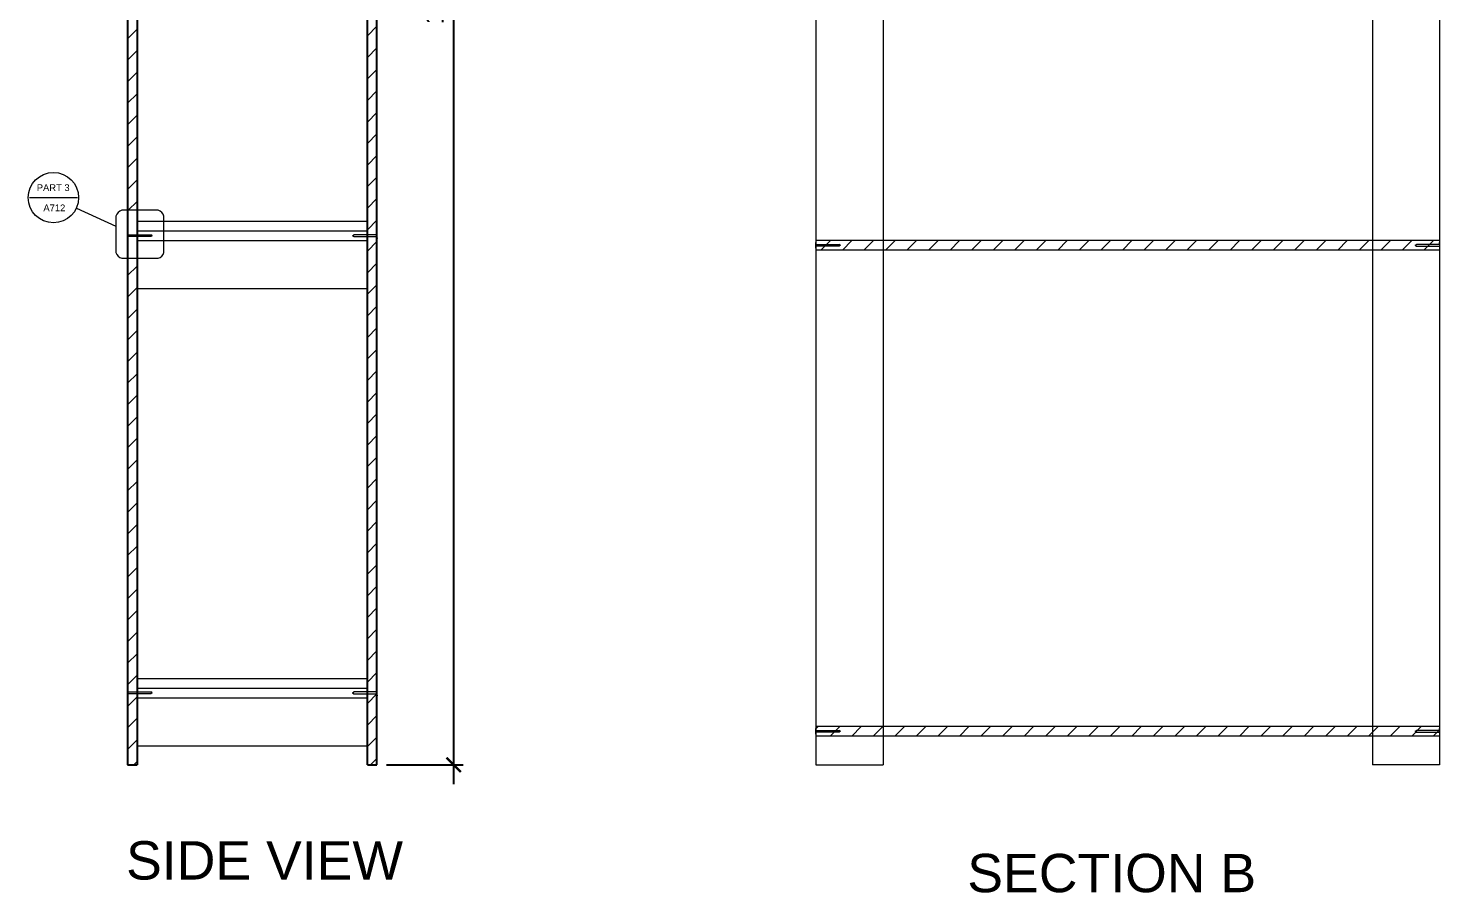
# Model space of a CAD drawing. Header units: centimetres. Extents: x 917 to 2835, y -35184 to -3253.
# Drawn here: x 1141.7 to 1288.9, y -3620.1 to -3530 of the extents above; entities that cross this region are included whole.
import ezdxf

# ---------------------------------------------------------------- set-up
doc = ezdxf.new("R2010")
doc.units = ezdxf.units.CM
for name, color, linetype, lineweight in [('A-ANNO-DIMS', 8, 'Continuous', 9), ('A-ANNO-SYMB', 3, 'Continuous', 18), ('A-FURN', 3, 'Continuous', 20), ('A-WALL-STUD', 9, 'Continuous', 5), ('sezione', 2, 'Continuous', 25)]:
    doc.layers.add(name, color=color, linetype=linetype, lineweight=lineweight)
doc.layers.add('G-ANNO-TEXT', color=3, linetype='Continuous')
doc.styles.get("Standard").update_dxf_attribs({"font": 'arial.ttf'})
doc.styles.add('stile2', font='calibril.ttf', dxfattribs={"height": 0.5})
doc.dimstyles.new('giulia', dxfattribs={"dimtxt": 2, "dimasz": 1.5, "dimexe": 1, "dimexo": 1, "dimgap": 1, "dimtad": 1, "dimtxsty": 'Standard', "dimblk": 'ARCHTICK', "dimcen": 2.5, "dimdle": 2, "dimadec": 0, "dimazin": 0, "dimtfac": 1, "dimtmove": 0, "dimatfit": 3, "dimldrblk": 'ARCHTICK', "dimfxl": 1, "dimarcsym": 0})

# ---------------------------------------------------------------- blocks, each defined once
blk = doc.blocks.new('_ArchTick')
at = {"color": 0, "linetype": 'ByBlock', "const_width": 0.15}
blk.add_lwpolyline([(-0.5, -0.5), (0.5, 0.5)], dxfattribs=at)
blk = doc.blocks.new('*D44')
at = {"layer": 'A-ANNO-DIMS', "color": 0, "lineweight": -2, "transparency": 16777216}
for p, q in [((1186.09, -3445.79), (1186.09, -3608.79)), ((1179.1, -3447.79), (1187.09, -3447.79)), ((1179.1, -3606.79), (1187.09, -3606.79))]:
    blk.add_line(p, q, dxfattribs=at)
at = {"layer": 'Defpoints', "color": 0, "transparency": 16777216}
for p in [(1178.1, -3447.79), (1178.1, -3606.79), (1186.09, -3606.79)]:
    blk.add_point(p, dxfattribs=at)
at = {"layer": 'A-ANNO-DIMS', "color": 0, "lineweight": -2, "transparency": 16777216, "xscale": 1.5, "yscale": 1.5, "zscale": 1.5}
for p, rotation in [((1186.09, -3447.79), 90), ((1186.09, -3606.79), 270)]:
    blk.add_blockref('_ArchTick', p, dxfattribs=dict(at, rotation=rotation))
at = {"layer": 'A-ANNO-DIMS', "color": 0, "transparency": 16777216, "insert": (1184.07, -3527.29), "char_height": 2, "attachment_point": 5, "rotation": 90}
blk.add_mtext('159', dxfattribs=at)

msp = doc.modelspace()

# ---------------------------------------------------------------- hatches: boundary and pattern name
at = {"layer": 'A-WALL-STUD'}
h = msp.add_hatch(dxfattribs=at)
h.set_pattern_fill('ANSI31', color=256, scale=0.5)
h.paths.add_polyline_path([(1178.095, -3451.391), (1177.095, -3451.391), (1177.095, -3500.856), (1178.095, -3500.856)])
h.paths.add_polyline_path([(1178.095, -3447.794), (1177.095, -3447.794), (1177.095, -3451.195), (1178.095, -3451.195)])
h.paths.add_polyline_path([(1153.105, -3447.794), (1152.105, -3447.794), (1152.105, -3451.195), (1153.105, -3451.195)])
h.paths.add_polyline_path([(1153.105, -3451.391), (1152.105, -3451.391), (1152.105, -3500.856), (1153.105, -3500.856)])
h.paths.add_polyline_path([(1153.105, -3501.051), (1152.105, -3501.051), (1152.105, -3548.986), (1153.105, -3548.986)])
h.paths.add_polyline_path([(1178.095, -3501.051), (1177.095, -3501.051), (1177.095, -3551.536), (1178.095, -3551.536)])
h.paths.add_polyline_path([(1153.105, -3553.986), (1152.105, -3553.986), (1152.105, -3599.196), (1153.105, -3599.196)])
h.paths.add_polyline_path([(1178.095, -3551.731), (1177.095, -3551.731), (1177.095, -3599.196), (1178.095, -3599.196)])
h.paths.add_polyline_path([(1153.105, -3599.391), (1152.105, -3599.391), (1152.105, -3606.794), (1153.105, -3606.794)])
h.paths.add_polyline_path([(1178.095, -3599.391), (1177.095, -3599.391), (1177.095, -3606.794), (1178.095, -3606.794)])
h = msp.add_hatch(dxfattribs=at)
h.set_pattern_fill('ANSI31', color=256, scale=0.5)
h.paths.add_polyline_path([(1230.854, -3552.134), (1223.854, -3552.134), (1223.854, -3552.536), (1223.92, -3552.536), (1223.92, -3552.535), (1223.922, -3552.53), (1223.925, -3552.525), (1223.93, -3552.522), (1223.935, -3552.521), (1223.944, -3552.529), (1223.949, -3552.536), (1224.013, -3552.536), (1224.013, -3552.535), (1224.015, -3552.53), (1224.018, -3552.525), (1224.022, -3552.522), (1224.028, -3552.521), (1224.037, -3552.529), (1224.042, -3552.536), (1224.114, -3552.536), (1224.115, -3552.535), (1224.117, -3552.53), (1224.12, -3552.525), (1224.124, -3552.522), (1224.13, -3552.521), (1224.139, -3552.529), (1224.143, -3552.536), (1224.208, -3552.536), (1224.208, -3552.535), (1224.21, -3552.53), (1224.213, -3552.525), (1224.218, -3552.522), (1224.223, -3552.521), (1224.232, -3552.529), (1224.237, -3552.536), (1224.306, -3552.536), (1224.307, -3552.535), (1224.309, -3552.53), (1224.312, -3552.525), (1224.316, -3552.522), (1224.322, -3552.521), (1224.331, -3552.529), (1224.335, -3552.536), (1224.4, -3552.536), (1224.4, -3552.535), (1224.402, -3552.53), (1224.406, -3552.525), (1224.41, -3552.522), (1224.415, -3552.521), (1224.425, -3552.529), (1224.429, -3552.536), (1224.496, -3552.536), (1224.497, -3552.535), (1224.499, -3552.53), (1224.502, -3552.525), (1224.506, -3552.522), (1224.512, -3552.521), (1224.521, -3552.529), (1224.525, -3552.536), (1224.594, -3552.536), (1224.595, -3552.535), (1224.597, -3552.53), (1224.6, -3552.525), (1224.604, -3552.522), (1224.61, -3552.521), (1224.619, -3552.529), (1224.623, -3552.536), (1224.686, -3552.536), (1224.687, -3552.535), (1224.689, -3552.53), (1224.692, -3552.525), (1224.696, -3552.522), (1224.702, -3552.521), (1224.711, -3552.529), (1224.715, -3552.536), (1224.782, -3552.536), (1224.782, -3552.535), (1224.784, -3552.53), (1224.787, -3552.525), (1224.791, -3552.522), (1224.797, -3552.521), (1224.806, -3552.529), (1224.811, -3552.536), (1224.88, -3552.536), (1224.88, -3552.535), (1224.882, -3552.53), (1224.885, -3552.525), (1224.889, -3552.522), (1224.895, -3552.521), (1224.904, -3552.529), (1224.908, -3552.536), (1224.973, -3552.536), (1224.973, -3552.535), (1224.975, -3552.53), (1224.978, -3552.525), (1224.982, -3552.522), (1224.988, -3552.521), (1224.997, -3552.529), (1225.002, -3552.536), (1225.063, -3552.536), (1225.064, -3552.535), (1225.066, -3552.53), (1225.069, -3552.525), (1225.073, -3552.522), (1225.078, -3552.521), (1225.088, -3552.529), (1225.092, -3552.536), (1225.166, -3552.536), (1225.166, -3552.535), (1225.168, -3552.53), (1225.171, -3552.525), (1225.176, -3552.522), (1225.181, -3552.521), (1225.19, -3552.529), (1225.195, -3552.536), (1225.256, -3552.536), (1225.256, -3552.535), (1225.258, -3552.53), (1225.262, -3552.525), (1225.266, -3552.522), (1225.271, -3552.521), (1225.281, -3552.529), (1225.285, -3552.536), (1225.352, -3552.536), (1225.352, -3552.535), (1225.354, -3552.53), (1225.357, -3552.525), (1225.361, -3552.522), (1225.367, -3552.521), (1225.376, -3552.529), (1225.38, -3552.536), (1225.446, -3552.536), (1225.446, -3552.535), (1225.448, -3552.53), (1225.451, -3552.525), (1225.455, -3552.522), (1225.461, -3552.521), (1225.47, -3552.529), (1225.474, -3552.536), (1225.542, -3552.536), (1225.542, -3552.535), (1225.544, -3552.53), (1225.547, -3552.525), (1225.552, -3552.522), (1225.557, -3552.521), (1225.566, -3552.529), (1225.571, -3552.536), (1225.641, -3552.536), (1225.641, -3552.535), (1225.643, -3552.53), (1225.646, -3552.525), (1225.65, -3552.522), (1225.656, -3552.521), (1225.665, -3552.529), (1225.67, -3552.536), (1225.739, -3552.536), (1225.74, -3552.535), (1225.741, -3552.53), (1225.745, -3552.525), (1225.749, -3552.522), (1225.754, -3552.521), (1225.764, -3552.529), (1225.768, -3552.536), (1225.835, -3552.536), (1225.836, -3552.535), (1225.838, -3552.53), (1225.841, -3552.525), (1225.845, -3552.522), (1225.851, -3552.521), (1225.86, -3552.529), (1225.864, -3552.536), (1225.926, -3552.536), (1225.927, -3552.535), (1225.929, -3552.53), (1225.932, -3552.525), (1225.936, -3552.522), (1225.942, -3552.521), (1225.951, -3552.529), (1225.955, -3552.536), (1226.026, -3552.536), (1226.026, -3552.535), (1226.028, -3552.53), (1226.032, -3552.525), (1226.036, -3552.522), (1226.041, -3552.521), (1226.051, -3552.529), (1226.055, -3552.536), (1226.122, -3552.536), (1226.123, -3552.535), (1226.125, -3552.53), (1226.128, -3552.525), (1226.132, -3552.522), (1226.138, -3552.521), (1226.147, -3552.529), (1226.151, -3552.536), (1226.219, -3552.536), (1226.219, -3552.535), (1226.221, -3552.53), (1226.225, -3552.525), (1226.229, -3552.522), (1226.234, -3552.521), (1226.244, -3552.529), (1226.248, -3552.536), (1226.265, -3552.536), (1226.401, -3552.635), (1226.265, -3552.731), (1226.209, -3552.731), (1226.204, -3552.736), (1226.197, -3552.743), (1226.189, -3552.75), (1226.181, -3552.754), (1226.174, -3552.755), (1226.168, -3552.754), (1226.162, -3552.749), (1226.157, -3552.745), (1226.155, -3552.74), (1226.153, -3552.731), (1226.112, -3552.731), (1226.108, -3552.736), (1226.101, -3552.743), (1226.093, -3552.75), (1226.084, -3552.754), (1226.077, -3552.755), (1226.072, -3552.754), (1226.065, -3552.749), (1226.061, -3552.745), (1226.058, -3552.74), (1226.056, -3552.731), (1226.016, -3552.731), (1226.011, -3552.736), (1226.004, -3552.743), (1225.996, -3552.75), (1225.988, -3552.754), (1225.981, -3552.755), (1225.976, -3552.754), (1225.969, -3552.749), (1225.964, -3552.745), (1225.962, -3552.74), (1225.96, -3552.731), (1225.916, -3552.731), (1225.912, -3552.736), (1225.905, -3552.743), (1225.897, -3552.75), (1225.888, -3552.754), (1225.881, -3552.755), (1225.876, -3552.754), (1225.869, -3552.749), (1225.865, -3552.745), (1225.862, -3552.74), (1225.86, -3552.731), (1225.825, -3552.731), (1225.821, -3552.736), (1225.814, -3552.743), (1225.806, -3552.75), (1225.797, -3552.754), (1225.79, -3552.755), (1225.785, -3552.754), (1225.778, -3552.749), (1225.774, -3552.745), (1225.771, -3552.74), (1225.769, -3552.731), (1225.729, -3552.731), (1225.724, -3552.736), (1225.717, -3552.743), (1225.709, -3552.75), (1225.701, -3552.754), (1225.694, -3552.755), (1225.689, -3552.754), (1225.682, -3552.749), (1225.677, -3552.745), (1225.675, -3552.74), (1225.673, -3552.731), (1225.63, -3552.731), (1225.626, -3552.736), (1225.619, -3552.743), (1225.611, -3552.75), (1225.603, -3552.754), (1225.595, -3552.755), (1225.59, -3552.754), (1225.583, -3552.749), (1225.579, -3552.745), (1225.577, -3552.74), (1225.575, -3552.731), (1225.531, -3552.731), (1225.527, -3552.736), (1225.52, -3552.743), (1225.512, -3552.75), (1225.504, -3552.754), (1225.496, -3552.755), (1225.491, -3552.754), (1225.485, -3552.749), (1225.48, -3552.745), (1225.478, -3552.74), (1225.476, -3552.731), (1225.435, -3552.731), (1225.431, -3552.736), (1225.424, -3552.743), (1225.416, -3552.75), (1225.408, -3552.754), (1225.4, -3552.755), (1225.395, -3552.754), (1225.388, -3552.749), (1225.384, -3552.745), (1225.382, -3552.74), (1225.38, -3552.731), (1225.341, -3552.731), (1225.337, -3552.736), (1225.33, -3552.743), (1225.322, -3552.75), (1225.314, -3552.754), (1225.306, -3552.755), (1225.301, -3552.754), (1225.294, -3552.749), (1225.29, -3552.745), (1225.288, -3552.74), (1225.286, -3552.731), (1225.246, -3552.731), (1225.241, -3552.736), (1225.234, -3552.743), (1225.226, -3552.75), (1225.218, -3552.754), (1225.211, -3552.755), (1225.206, -3552.754), (1225.199, -3552.749), (1225.194, -3552.745), (1225.192, -3552.74), (1225.19, -3552.731), (1225.155, -3552.731), (1225.151, -3552.736), (1225.144, -3552.743), (1225.136, -3552.75), (1225.128, -3552.754), (1225.12, -3552.755), (1225.115, -3552.754), (1225.108, -3552.749), (1225.104, -3552.745), (1225.102, -3552.74), (1225.1, -3552.731), (1225.053, -3552.731), (1225.048, -3552.736), (1225.042, -3552.743), (1225.034, -3552.75), (1225.025, -3552.754), (1225.018, -3552.755), (1225.013, -3552.754), (1225.006, -3552.749), (1225.002, -3552.745), (1224.999, -3552.74), (1224.997, -3552.731), (1224.962, -3552.731), (1224.958, -3552.736), (1224.951, -3552.743), (1224.943, -3552.75), (1224.935, -3552.754), (1224.927, -3552.755), (1224.922, -3552.754), (1224.915, -3552.749), (1224.911, -3552.745), (1224.909, -3552.74), (1224.907, -3552.731), (1224.869, -3552.731), (1224.865, -3552.736), (1224.858, -3552.743), (1224.85, -3552.75), (1224.842, -3552.754), (1224.834, -3552.755), (1224.829, -3552.754), (1224.822, -3552.749), (1224.818, -3552.745), (1224.816, -3552.74), (1224.813, -3552.731), (1224.771, -3552.731), (1224.767, -3552.736), (1224.76, -3552.743), (1224.752, -3552.75), (1224.744, -3552.754), (1224.736, -3552.755), (1224.731, -3552.754), (1224.724, -3552.749), (1224.72, -3552.745), (1224.718, -3552.74), (1224.716, -3552.731), (1224.676, -3552.731), (1224.672, -3552.736), (1224.665, -3552.743), (1224.657, -3552.75), (1224.649, -3552.754), (1224.641, -3552.755), (1224.636, -3552.754), (1224.629, -3552.749), (1224.625, -3552.745), (1224.623, -3552.74), (1224.62, -3552.731), (1224.584, -3552.731), (1224.58, -3552.736), (1224.573, -3552.743), (1224.565, -3552.75), (1224.557, -3552.754), (1224.549, -3552.755), (1224.544, -3552.754), (1224.537, -3552.749), (1224.533, -3552.745), (1224.531, -3552.74), (1224.528, -3552.731), (1224.486, -3552.731), (1224.482, -3552.736), (1224.475, -3552.743), (1224.467, -3552.75), (1224.458, -3552.754), (1224.451, -3552.755), (1224.446, -3552.754), (1224.439, -3552.749), (1224.435, -3552.745), (1224.432, -3552.74), (1224.43, -3552.731), (1224.39, -3552.731), (1224.385, -3552.736), (1224.378, -3552.743), (1224.37, -3552.75), (1224.362, -3552.754), (1224.355, -3552.755), (1224.349, -3552.754), (1224.343, -3552.749), (1224.338, -3552.745), (1224.336, -3552.74), (1224.334, -3552.731), (1224.296, -3552.731), (1224.292, -3552.736), (1224.285, -3552.743), (1224.277, -3552.75), (1224.268, -3552.754), (1224.261, -3552.755), (1224.256, -3552.754), (1224.249, -3552.749), (1224.245, -3552.745), (1224.242, -3552.74), (1224.24, -3552.731), (1224.197, -3552.731), (1224.193, -3552.736), (1224.186, -3552.743), (1224.178, -3552.75), (1224.17, -3552.754), (1224.162, -3552.755), (1224.157, -3552.754), (1224.15, -3552.749), (1224.146, -3552.745), (1224.144, -3552.74), (1224.142, -3552.731), (1224.104, -3552.731), (1224.1, -3552.736), (1224.093, -3552.743), (1224.085, -3552.75), (1224.077, -3552.754), (1224.069, -3552.755), (1224.064, -3552.754), (1224.057, -3552.749), (1224.053, -3552.745), (1224.051, -3552.74), (1224.048, -3552.731), (1224.002, -3552.731), (1223.998, -3552.736), (1223.991, -3552.743), (1223.983, -3552.75), (1223.975, -3552.754), (1223.967, -3552.755), (1223.962, -3552.754), (1223.955, -3552.749), (1223.951, -3552.745), (1223.949, -3552.74), (1223.947, -3552.731), (1223.91, -3552.731), (1223.905, -3552.736), (1223.898, -3552.743), (1223.89, -3552.75), (1223.882, -3552.754), (1223.875, -3552.755), (1223.869, -3552.754), (1223.863, -3552.749), (1223.858, -3552.745), (1223.856, -3552.74), (1223.854, -3552.731), (1223.854, -3553.134), (1230.854, -3553.134)])
h = msp.add_hatch(dxfattribs=at)
h.set_pattern_fill('ANSI31', color=256, scale=0.5)
h.paths.add_polyline_path([(1281.854, -3552.134), (1230.854, -3552.134), (1230.854, -3553.134), (1281.854, -3553.134)])
h.paths.add_polyline_path([(1288.763, -3552.528), (1288.789, -3552.505), (1288.784, -3552.526), (1288.79, -3552.535), (1288.854, -3552.535), (1288.854, -3552.134), (1281.854, -3552.134), (1281.854, -3553.134), (1288.854, -3553.134), (1288.854, -3552.731), (1288.845, -3552.764), (1288.837, -3552.753), (1288.82, -3552.758), (1288.753, -3552.678), (1288.748, -3552.611), (1288.743, -3552.535), (1288.759, -3552.535)])
h.paths.add_polyline_path([(1286.454, -3552.527), (1286.449, -3552.571), (1286.455, -3552.526)], flags=16)
h.paths.add_polyline_path([(1286.617, -3552.73), (1286.618, -3552.732), (1286.621, -3552.735), (1286.625, -3552.736), (1286.602, -3552.708)], flags=16)
h.paths.add_polyline_path([(1286.56, -3552.68), (1286.561, -3552.683), (1286.552, -3552.653)], flags=16)
h.paths.add_polyline_path([(1286.52, -3552.73), (1286.521, -3552.732), (1286.525, -3552.735), (1286.528, -3552.736), (1286.505, -3552.708)], flags=16)
h.paths.add_polyline_path([(1286.713, -3552.73), (1286.714, -3552.732), (1286.718, -3552.735), (1286.721, -3552.736), (1286.698, -3552.708)], flags=16)
h.paths.add_polyline_path([(1286.656, -3552.68), (1286.657, -3552.683), (1286.649, -3552.653)], flags=16)
h.paths.add_polyline_path([(1286.813, -3552.73), (1286.814, -3552.732), (1286.817, -3552.735), (1286.821, -3552.736), (1286.798, -3552.708)], flags=16)
h.paths.add_polyline_path([(1286.756, -3552.68), (1286.757, -3552.683), (1286.748, -3552.653)], flags=16)
h.paths.add_polyline_path([(1286.904, -3552.73), (1286.905, -3552.732), (1286.908, -3552.735), (1286.912, -3552.736), (1286.889, -3552.708)], flags=16)
h.paths.add_polyline_path([(1286.847, -3552.68), (1286.848, -3552.683), (1286.839, -3552.653)], flags=16)
h.paths.add_polyline_path([(1287, -3552.73), (1287.001, -3552.732), (1287.005, -3552.735), (1287.008, -3552.736), (1286.985, -3552.708)], flags=16)
h.paths.add_polyline_path([(1286.943, -3552.68), (1286.944, -3552.683), (1286.936, -3552.653)], flags=16)
h.paths.add_polyline_path([(1287.098, -3552.73), (1287.1, -3552.732), (1287.103, -3552.735), (1287.107, -3552.736), (1287.084, -3552.708)], flags=16)
h.paths.add_polyline_path([(1287.041, -3552.68), (1287.043, -3552.683), (1287.034, -3552.653)], flags=16)
h.paths.add_polyline_path([(1287.197, -3552.73), (1287.199, -3552.732), (1287.202, -3552.735), (1287.206, -3552.736), (1287.182, -3552.708)], flags=16)
h.paths.add_polyline_path([(1287.14, -3552.68), (1287.141, -3552.683), (1287.133, -3552.653)], flags=16)
h.paths.add_polyline_path([(1287.293, -3552.73), (1287.295, -3552.732), (1287.298, -3552.735), (1287.302, -3552.736), (1287.279, -3552.708)], flags=16)
h.paths.add_polyline_path([(1287.237, -3552.68), (1287.238, -3552.683), (1287.229, -3552.653)], flags=16)
h.paths.add_polyline_path([(1287.387, -3552.73), (1287.389, -3552.732), (1287.392, -3552.735), (1287.396, -3552.736), (1287.373, -3552.708)], flags=16)
h.paths.add_polyline_path([(1287.331, -3552.68), (1287.332, -3552.683), (1287.323, -3552.653)], flags=16)
h.paths.add_polyline_path([(1287.483, -3552.73), (1287.484, -3552.732), (1287.488, -3552.735), (1287.491, -3552.736), (1287.468, -3552.708)], flags=16)
h.paths.add_polyline_path([(1287.426, -3552.68), (1287.427, -3552.683), (1287.419, -3552.653)], flags=16)
h.paths.add_polyline_path([(1287.573, -3552.73), (1287.575, -3552.732), (1287.578, -3552.735), (1287.582, -3552.736), (1287.559, -3552.708)], flags=16)
h.paths.add_polyline_path([(1287.516, -3552.68), (1287.518, -3552.683), (1287.509, -3552.653)], flags=16)
h.paths.add_polyline_path([(1287.676, -3552.73), (1287.677, -3552.732), (1287.681, -3552.735), (1287.684, -3552.736), (1287.661, -3552.708)], flags=16)
h.paths.add_polyline_path([(1287.619, -3552.68), (1287.62, -3552.683), (1287.612, -3552.653)], flags=16)
h.paths.add_polyline_path([(1287.766, -3552.73), (1287.768, -3552.732), (1287.771, -3552.735), (1287.775, -3552.736), (1287.752, -3552.708)], flags=16)
h.paths.add_polyline_path([(1287.71, -3552.68), (1287.711, -3552.683), (1287.702, -3552.653)], flags=16)
h.paths.add_polyline_path([(1287.859, -3552.73), (1287.861, -3552.732), (1287.864, -3552.735), (1287.868, -3552.736), (1287.845, -3552.708)], flags=16)
h.paths.add_polyline_path([(1287.803, -3552.68), (1287.804, -3552.683), (1287.795, -3552.653)], flags=16)
h.paths.add_polyline_path([(1287.957, -3552.73), (1287.959, -3552.732), (1287.962, -3552.735), (1287.966, -3552.736), (1287.943, -3552.708)], flags=16)
h.paths.add_polyline_path([(1287.9, -3552.68), (1287.902, -3552.683), (1287.893, -3552.653)], flags=16)
h.paths.add_polyline_path([(1288.053, -3552.73), (1288.054, -3552.732), (1288.057, -3552.735), (1288.061, -3552.736), (1288.038, -3552.708)], flags=16)
h.paths.add_polyline_path([(1287.996, -3552.68), (1287.997, -3552.683), (1287.988, -3552.653)], flags=16)
h.paths.add_polyline_path([(1288.145, -3552.73), (1288.146, -3552.732), (1288.149, -3552.735), (1288.153, -3552.736), (1288.13, -3552.708)], flags=16)
h.paths.add_polyline_path([(1288.088, -3552.68), (1288.089, -3552.683), (1288.08, -3552.653)], flags=16)
h.paths.add_polyline_path([(1288.243, -3552.73), (1288.244, -3552.732), (1288.247, -3552.735), (1288.251, -3552.736), (1288.228, -3552.708)], flags=16)
h.paths.add_polyline_path([(1288.186, -3552.68), (1288.187, -3552.683), (1288.178, -3552.653)], flags=16)
h.paths.add_polyline_path([(1288.339, -3552.73), (1288.34, -3552.732), (1288.344, -3552.735), (1288.347, -3552.736), (1288.324, -3552.708)], flags=16)
h.paths.add_polyline_path([(1288.282, -3552.68), (1288.283, -3552.683), (1288.275, -3552.653)], flags=16)
h.paths.add_polyline_path([(1288.433, -3552.73), (1288.434, -3552.732), (1288.437, -3552.735), (1288.441, -3552.736), (1288.418, -3552.708)], flags=16)
h.paths.add_polyline_path([(1288.376, -3552.68), (1288.377, -3552.683), (1288.368, -3552.653)], flags=16)
h.paths.add_polyline_path([(1288.531, -3552.73), (1288.533, -3552.732), (1288.536, -3552.735), (1288.54, -3552.736), (1288.517, -3552.708)], flags=16)
h.paths.add_polyline_path([(1288.474, -3552.68), (1288.476, -3552.683), (1288.467, -3552.653)], flags=16)
h.paths.add_polyline_path([(1288.625, -3552.73), (1288.626, -3552.732), (1288.629, -3552.735), (1288.633, -3552.736), (1288.61, -3552.708)], flags=16)
h.paths.add_polyline_path([(1288.568, -3552.68), (1288.569, -3552.683), (1288.56, -3552.653)], flags=16)
h.paths.add_polyline_path([(1288.726, -3552.73), (1288.728, -3552.732), (1288.731, -3552.735), (1288.735, -3552.736), (1288.712, -3552.708)], flags=16)
h.paths.add_polyline_path([(1288.669, -3552.68), (1288.671, -3552.683), (1288.662, -3552.653)], flags=16)
h.paths.add_polyline_path([(1230.854, -3602.794), (1223.854, -3602.794), (1223.854, -3603.196), (1223.939, -3603.196), (1223.94, -3603.273), (1223.941, -3603.402), (1223.854, -3603.396), (1223.854, -3603.794), (1230.854, -3603.794)])
h.paths.add_polyline_path([(1225.048, -3603.398), (1225.072, -3603.404), (1225.084, -3603.359), (1225.084, -3603.352), (1225.073, -3603.373), (1225.074, -3603.367), (1225.06, -3603.386), (1225.06, -3603.384)], flags=16)
h.paths.add_polyline_path([(1225.158, -3603.358), (1225.149, -3603.368), (1225.143, -3603.378), (1225.134, -3603.393), (1225.137, -3603.393)], flags=16)
h.paths.add_polyline_path([(1224.888, -3603.402), (1224.9, -3603.359), (1224.9, -3603.352), (1224.89, -3603.373), (1224.89, -3603.367), (1224.876, -3603.386), (1224.877, -3603.384), (1224.859, -3603.405)], flags=16)
h.paths.add_polyline_path([(1224.571, -3603.405), (1224.603, -3603.402), (1224.615, -3603.359), (1224.615, -3603.352), (1224.605, -3603.373), (1224.605, -3603.367), (1224.591, -3603.386), (1224.592, -3603.384), (1224.591, -3603.385), (1224.58, -3603.396)], flags=16)
h.paths.add_polyline_path([(1226.265, -3603.196), (1226.263, -3603.196), (1226.258, -3603.3), (1226.255, -3603.303), (1226.252, -3603.314), (1226.24, -3603.359), (1226.24, -3603.352), (1226.229, -3603.373), (1226.23, -3603.367), (1226.216, -3603.386), (1226.216, -3603.384), (1226.215, -3603.385), (1226.204, -3603.396), (1226.197, -3603.403), (1226.156, -3603.44), (1226.172, -3603.415), (1226.105, -3603.399), (1226.101, -3603.403), (1226.059, -3603.44), (1226.075, -3603.415), (1226.008, -3603.399), (1226.004, -3603.403), (1225.963, -3603.44), (1225.979, -3603.415), (1225.909, -3603.398), (1225.905, -3603.403), (1225.845, -3603.456), (1225.773, -3603.406), (1225.627, -3603.423), (1225.651, -3603.373), (1225.652, -3603.367), (1225.623, -3603.405), (1225.649, -3603.403), (1225.661, -3603.359), (1225.661, -3603.352), (1225.627, -3603.423), (1225.684, -3603.416), (1225.687, -3603.413), (1225.64, -3603.381), (1225.637, -3603.385), (1225.626, -3603.396), (1225.619, -3603.403), (1225.578, -3603.44), (1225.594, -3603.415), (1225.525, -3603.398), (1225.52, -3603.403), (1225.479, -3603.44), (1225.495, -3603.415), (1225.428, -3603.399), (1225.424, -3603.403), (1225.382, -3603.44), (1225.399, -3603.415), (1225.334, -3603.399), (1225.33, -3603.403), (1225.288, -3603.44), (1225.305, -3603.415), (1225.238, -3603.399), (1225.264, -3603.371), (1225.274, -3603.357), (1225.282, -3603.341), (1225.294, -3603.295), (1225.296, -3603.272), (1225.297, -3603.252), (1225.295, -3603.232), (1225.292, -3603.208), (1225.285, -3603.196), (1225.017, -3603.196), (1225.013, -3603.272), (1225.006, -3603.355), (1224.951, -3603.403), (1224.981, -3603.371), (1224.99, -3603.357), (1224.998, -3603.341), (1225.011, -3603.295), (1225.013, -3603.272), (1225.014, -3603.252), (1225.012, -3603.232), (1225.009, -3603.208), (1225.002, -3603.196), (1224.826, -3603.196), (1224.82, -3603.3), (1224.818, -3603.303), (1224.815, -3603.314), (1224.802, -3603.359), (1224.802, -3603.352), (1224.792, -3603.373), (1224.793, -3603.367), (1224.778, -3603.386), (1224.779, -3603.384), (1224.778, -3603.385), (1224.767, -3603.396), (1224.76, -3603.403), (1224.719, -3603.44), (1224.735, -3603.415), (1224.669, -3603.399), (1224.694, -3603.371), (1224.704, -3603.357), (1224.712, -3603.341), (1224.725, -3603.295), (1224.727, -3603.272), (1224.728, -3603.252), (1224.726, -3603.232), (1224.723, -3603.208), (1224.715, -3603.196), (1224.541, -3603.196), (1224.535, -3603.3), (1224.532, -3603.303), (1224.529, -3603.314), (1224.517, -3603.359), (1224.517, -3603.352), (1224.507, -3603.373), (1224.507, -3603.367), (1224.493, -3603.386), (1224.494, -3603.384), (1224.493, -3603.385), (1224.482, -3603.396), (1224.475, -3603.403), (1224.433, -3603.44), (1224.449, -3603.415), (1224.382, -3603.399), (1224.378, -3603.403), (1224.337, -3603.44), (1224.353, -3603.415), (1224.288, -3603.399), (1224.285, -3603.403), (1224.243, -3603.44), (1224.259, -3603.415), (1224.191, -3603.399), (1224.186, -3603.403), (1224.145, -3603.44), (1224.161, -3603.415), (1224.096, -3603.399), (1224.093, -3603.403), (1224.051, -3603.44), (1224.067, -3603.415), (1223.996, -3603.398), (1223.991, -3603.403), (1223.95, -3603.44), (1223.966, -3603.415), (1223.962, -3603.414), (1223.955, -3603.409), (1223.951, -3603.405), (1223.949, -3603.4), (1223.947, -3603.391), (1223.957, -3603.397), (1223.962, -3603.397), (1223.969, -3603.397), (1223.973, -3603.397), (1223.977, -3603.395), (1223.98, -3603.393), (1223.985, -3603.386), (1224.004, -3603.354), (1224.006, -3603.356), (1224.027, -3603.319), (1224.03, -3603.306), (1224.033, -3603.286), (1224.032, -3603.25), (1224.029, -3603.239), (1224.021, -3603.207), (1224.017, -3603.199), (1224.013, -3603.196), (1224.013, -3603.195), (1224.015, -3603.19), (1224.041, -3603.149), (1224.047, -3603.196), (1224.114, -3603.196), (1224.115, -3603.195), (1224.117, -3603.19), (1224.143, -3603.149), (1224.149, -3603.193), (1224.242, -3603.177), (1224.244, -3603.194), (1224.34, -3603.177), (1224.342, -3603.193), (1224.434, -3603.177), (1224.436, -3603.194), (1224.53, -3603.177), (1224.532, -3603.196), (1224.686, -3603.196), (1224.687, -3603.195), (1224.689, -3603.19), (1224.715, -3603.149), (1224.721, -3603.194), (1224.816, -3603.177), (1224.818, -3603.196), (1224.973, -3603.196), (1224.973, -3603.195), (1224.975, -3603.19), (1225.001, -3603.149), (1225.007, -3603.196), (1225.256, -3603.196), (1225.256, -3603.195), (1225.258, -3603.19), (1225.284, -3603.149), (1225.29, -3603.194), (1225.386, -3603.177), (1225.387, -3603.193), (1225.48, -3603.177), (1225.481, -3603.194), (1225.576, -3603.177), (1225.578, -3603.196), (1225.641, -3603.196), (1225.641, -3603.195), (1225.643, -3603.19), (1225.669, -3603.149), (1225.675, -3603.196), (1225.739, -3603.196), (1225.74, -3603.195), (1225.741, -3603.19), (1225.767, -3603.149), (1225.773, -3603.194), (1225.869, -3603.177), (1225.871, -3603.196), (1225.926, -3603.196), (1225.927, -3603.195), (1225.929, -3603.19), (1225.954, -3603.149), (1225.961, -3603.196), (1226.026, -3603.196), (1226.026, -3603.195), (1226.028, -3603.19), (1226.054, -3603.149), (1226.06, -3603.194), (1226.157, -3603.177), (1226.158, -3603.194), (1226.253, -3603.177), (1226.254, -3603.188)], flags=16)
h.paths.add_polyline_path([(1225.807, -3603.393), (1225.827, -3603.358), (1225.819, -3603.368), (1225.812, -3603.378), (1225.804, -3603.393)], flags=0)
h.paths.add_polyline_path([(1281.854, -3602.794), (1230.854, -3602.794), (1230.854, -3603.794), (1281.854, -3603.794)])
h.paths.add_polyline_path([(1288.854, -3602.794), (1281.854, -3602.794), (1281.854, -3603.794), (1288.854, -3603.794), (1288.854, -3603.391), (1288.845, -3603.424), (1288.837, -3603.413), (1288.82, -3603.418), (1288.753, -3603.338), (1288.742, -3603.195), (1288.759, -3603.195), (1288.763, -3603.188), (1288.789, -3603.165), (1288.784, -3603.186), (1288.79, -3603.195), (1288.854, -3603.195)])
h.paths.add_polyline_path([(1286.454, -3603.187), (1286.449, -3603.231), (1286.455, -3603.186)], flags=16)
h.paths.add_polyline_path([(1286.617, -3603.39), (1286.618, -3603.392), (1286.621, -3603.395), (1286.625, -3603.396), (1286.602, -3603.368)], flags=16)
h.paths.add_polyline_path([(1286.56, -3603.34), (1286.561, -3603.343), (1286.552, -3603.313)], flags=16)
h.paths.add_polyline_path([(1286.52, -3603.39), (1286.521, -3603.392), (1286.525, -3603.395), (1286.528, -3603.396), (1286.505, -3603.368)], flags=16)
h.paths.add_polyline_path([(1286.713, -3603.39), (1286.714, -3603.392), (1286.718, -3603.395), (1286.721, -3603.396), (1286.698, -3603.368)], flags=16)
h.paths.add_polyline_path([(1286.656, -3603.34), (1286.657, -3603.343), (1286.649, -3603.313)], flags=16)
h.paths.add_polyline_path([(1286.813, -3603.39), (1286.814, -3603.392), (1286.817, -3603.395), (1286.821, -3603.396), (1286.798, -3603.368)], flags=16)
h.paths.add_polyline_path([(1286.756, -3603.34), (1286.757, -3603.343), (1286.748, -3603.313)], flags=16)
h.paths.add_polyline_path([(1286.904, -3603.39), (1286.905, -3603.392), (1286.908, -3603.395), (1286.912, -3603.396), (1286.889, -3603.368)], flags=16)
h.paths.add_polyline_path([(1286.847, -3603.34), (1286.848, -3603.343), (1286.839, -3603.313)], flags=16)
h.paths.add_polyline_path([(1287, -3603.39), (1287.001, -3603.392), (1287.005, -3603.395), (1287.008, -3603.396), (1286.985, -3603.368)], flags=16)
h.paths.add_polyline_path([(1286.943, -3603.34), (1286.944, -3603.343), (1286.936, -3603.313)], flags=16)
h.paths.add_polyline_path([(1287.098, -3603.39), (1287.1, -3603.392), (1287.103, -3603.395), (1287.107, -3603.396), (1287.084, -3603.368)], flags=16)
h.paths.add_polyline_path([(1287.041, -3603.34), (1287.043, -3603.343), (1287.034, -3603.313)], flags=16)
h.paths.add_polyline_path([(1287.197, -3603.39), (1287.199, -3603.392), (1287.202, -3603.395), (1287.206, -3603.396), (1287.182, -3603.368)], flags=16)
h.paths.add_polyline_path([(1287.14, -3603.34), (1287.141, -3603.343), (1287.133, -3603.313)], flags=16)
h.paths.add_polyline_path([(1287.293, -3603.39), (1287.295, -3603.392), (1287.298, -3603.395), (1287.302, -3603.396), (1287.279, -3603.368)], flags=16)
h.paths.add_polyline_path([(1287.237, -3603.34), (1287.238, -3603.343), (1287.229, -3603.313)], flags=16)
h.paths.add_polyline_path([(1287.387, -3603.39), (1287.389, -3603.392), (1287.392, -3603.395), (1287.396, -3603.396), (1287.373, -3603.368)], flags=16)
h.paths.add_polyline_path([(1287.331, -3603.34), (1287.332, -3603.343), (1287.323, -3603.313)], flags=16)
h.paths.add_polyline_path([(1287.483, -3603.39), (1287.484, -3603.392), (1287.488, -3603.395), (1287.491, -3603.396), (1287.468, -3603.368)], flags=16)
h.paths.add_polyline_path([(1287.426, -3603.34), (1287.427, -3603.343), (1287.419, -3603.313)], flags=16)
h.paths.add_polyline_path([(1287.573, -3603.39), (1287.575, -3603.392), (1287.578, -3603.395), (1287.582, -3603.396), (1287.559, -3603.368)], flags=16)
h.paths.add_polyline_path([(1287.516, -3603.34), (1287.518, -3603.343), (1287.509, -3603.313)], flags=16)
h.paths.add_polyline_path([(1287.676, -3603.39), (1287.677, -3603.392), (1287.681, -3603.395), (1287.684, -3603.396), (1287.661, -3603.368)], flags=16)
h.paths.add_polyline_path([(1287.619, -3603.34), (1287.62, -3603.343), (1287.612, -3603.313)], flags=16)
h.paths.add_polyline_path([(1287.766, -3603.39), (1287.768, -3603.392), (1287.771, -3603.395), (1287.775, -3603.396), (1287.752, -3603.368)], flags=16)
h.paths.add_polyline_path([(1287.71, -3603.34), (1287.711, -3603.343), (1287.702, -3603.313)], flags=16)
h.paths.add_polyline_path([(1287.859, -3603.39), (1287.861, -3603.392), (1287.864, -3603.395), (1287.868, -3603.396), (1287.845, -3603.368)], flags=16)
h.paths.add_polyline_path([(1287.803, -3603.34), (1287.804, -3603.343), (1287.795, -3603.313)], flags=16)
h.paths.add_polyline_path([(1287.957, -3603.39), (1287.959, -3603.392), (1287.962, -3603.395), (1287.966, -3603.396), (1287.943, -3603.368)], flags=16)
h.paths.add_polyline_path([(1287.9, -3603.34), (1287.902, -3603.343), (1287.893, -3603.313)], flags=16)
h.paths.add_polyline_path([(1288.053, -3603.39), (1288.054, -3603.392), (1288.057, -3603.395), (1288.061, -3603.396), (1288.038, -3603.368)], flags=16)
h.paths.add_polyline_path([(1287.996, -3603.34), (1287.997, -3603.343), (1287.988, -3603.313)], flags=16)
h.paths.add_polyline_path([(1288.145, -3603.39), (1288.146, -3603.392), (1288.149, -3603.395), (1288.153, -3603.396), (1288.13, -3603.368)], flags=16)
h.paths.add_polyline_path([(1288.088, -3603.34), (1288.089, -3603.343), (1288.08, -3603.313)], flags=16)
h.paths.add_polyline_path([(1288.243, -3603.39), (1288.244, -3603.392), (1288.247, -3603.395), (1288.251, -3603.396), (1288.228, -3603.368)], flags=16)
h.paths.add_polyline_path([(1288.186, -3603.34), (1288.187, -3603.343), (1288.178, -3603.313)], flags=16)
h.paths.add_polyline_path([(1288.339, -3603.39), (1288.34, -3603.392), (1288.344, -3603.395), (1288.347, -3603.396), (1288.324, -3603.368)], flags=16)
h.paths.add_polyline_path([(1288.282, -3603.34), (1288.283, -3603.343), (1288.275, -3603.313)], flags=16)
h.paths.add_polyline_path([(1288.433, -3603.39), (1288.434, -3603.392), (1288.437, -3603.395), (1288.441, -3603.396), (1288.418, -3603.368)], flags=16)
h.paths.add_polyline_path([(1288.376, -3603.34), (1288.377, -3603.343), (1288.368, -3603.313)], flags=16)
h.paths.add_polyline_path([(1288.531, -3603.39), (1288.533, -3603.392), (1288.536, -3603.395), (1288.54, -3603.396), (1288.517, -3603.368)], flags=16)
h.paths.add_polyline_path([(1288.474, -3603.34), (1288.476, -3603.343), (1288.467, -3603.313)], flags=16)
h.paths.add_polyline_path([(1288.625, -3603.39), (1288.626, -3603.392), (1288.629, -3603.395), (1288.633, -3603.396), (1288.61, -3603.368)], flags=16)
h.paths.add_polyline_path([(1288.568, -3603.34), (1288.569, -3603.343), (1288.56, -3603.313)], flags=16)
h.paths.add_polyline_path([(1288.726, -3603.39), (1288.728, -3603.392), (1288.731, -3603.395), (1288.735, -3603.396), (1288.712, -3603.368)], flags=16)
h.paths.add_polyline_path([(1288.669, -3603.34), (1288.671, -3603.343), (1288.662, -3603.313)], flags=16)

# ---------------------------------------------------------------- linework, layer by layer
at = {"layer": 'A-ANNO-SYMB'}
for p, q in [((1141.872, -3547.663), (1146.872, -3547.663)), ((1146.762, -3548.756), (1150.889, -3550.643))]:
    msp.add_line(p, q, dxfattribs=at)
at = {"layer": 'A-ANNO-SYMB', "color": 6}
for p, q in [((1150.889, -3549.59), (1150.889, -3553.382)), ((1155.285, -3548.986), (1151.493, -3548.986)), ((1155.889, -3553.382), (1155.889, -3549.59)), ((1151.493, -3553.986), (1155.285, -3553.986))]:
    msp.add_line(p, q, dxfattribs=at)
msp.add_circle((1144.372, -3547.663), 2.628, dxfattribs=at)
for centre, start, end in [((1151.691, -3549.788), 103.85533, 166.14467), ((1155.087, -3549.788), 13.85533, 76.14467), ((1151.691, -3553.184), 193.85533, 256.14467), ((1155.087, -3553.184), 283.85533, 346.14467)]:
    msp.add_arc(centre, 0.826, start, end, dxfattribs=at)
at = {"layer": 'A-FURN'}
for p, q in [((1223.854, -3447.794), (1223.854, -3606.794)), ((1230.854, -3447.794), (1230.854, -3606.794)), ((1281.854, -3447.794), (1281.854, -3606.794)), ((1288.854, -3447.794), (1288.854, -3606.794)), ((1153.105, -3550.134), (1177.095, -3550.134)), ((1153.105, -3551.134), (1177.095, -3551.134)), ((1153.105, -3552.134), (1177.095, -3552.134)), ((1288.854, -3552.134), (1223.854, -3552.134)), ((1288.854, -3553.134), (1223.854, -3553.134)), ((1153.105, -3557.134), (1177.095, -3557.134)), ((1153.105, -3597.794), (1177.095, -3597.794)), ((1153.105, -3598.794), (1177.095, -3598.794)), ((1153.105, -3599.794), (1177.095, -3599.794)), ((1288.854, -3602.794), (1223.854, -3602.794)), ((1153.105, -3604.794), (1177.095, -3604.794)), ((1288.854, -3603.794), (1223.854, -3603.794)), ((1223.854, -3606.794), (1230.854, -3606.794)), ((1288.854, -3606.794), (1281.854, -3606.794))]:
    msp.add_line(p, q, dxfattribs=at)
at = {"layer": 'A-FURN', "color": 8}
for p, q in [((1152.078, -3551.936), (1152.078, -3551.332)), ((1152.078, -3551.332), (1152.091, -3551.332)), ((1152.105, -3551.536), (1152.092, -3551.332)), ((1152.105, -3551.731), (1152.092, -3551.936)), ((1152.105, -3551.536), (1154.517, -3551.536)), ((1154.517, -3551.731), (1152.105, -3551.731)), ((1154.652, -3551.635), (1154.517, -3551.536)), ((1154.652, -3551.635), (1154.517, -3551.731)), ((1175.549, -3551.635), (1175.684, -3551.536)), ((1175.549, -3551.635), (1175.684, -3551.731)), ((1178.095, -3551.536), (1175.684, -3551.536)), ((1175.684, -3551.731), (1178.095, -3551.731)), ((1178.095, -3551.536), (1178.109, -3551.332)), ((1178.095, -3551.731), (1178.109, -3551.936)), ((1178.123, -3551.332), (1178.109, -3551.332)), ((1178.123, -3551.936), (1178.123, -3551.332)), ((1152.092, -3551.936), (1152.078, -3551.936)), ((1178.109, -3551.936), (1178.123, -3551.936)), ((1223.826, -3552.936), (1223.826, -3552.332)), ((1223.826, -3552.332), (1223.84, -3552.332)), ((1223.84, -3552.936), (1223.826, -3552.936)), ((1223.854, -3552.536), (1223.84, -3552.332)), ((1223.854, -3552.731), (1223.84, -3552.936)), ((1223.854, -3552.536), (1226.265, -3552.536)), ((1226.265, -3552.731), (1223.854, -3552.731)), ((1226.401, -3552.635), (1226.265, -3552.536)), ((1226.401, -3552.635), (1226.265, -3552.731)), ((1286.307, -3552.634), (1286.442, -3552.535)), ((1286.307, -3552.634), (1286.442, -3552.731)), ((1288.854, -3552.535), (1286.442, -3552.535)), ((1286.442, -3552.731), (1288.854, -3552.731)), ((1288.854, -3552.535), (1288.868, -3552.331)), ((1288.854, -3552.731), (1288.868, -3552.936)), ((1288.882, -3552.331), (1288.868, -3552.331)), ((1288.868, -3552.936), (1288.882, -3552.936)), ((1288.882, -3552.936), (1288.882, -3552.331)), ((1152.078, -3599.596), (1152.078, -3598.992)), ((1152.078, -3598.992), (1152.091, -3598.992)), ((1152.092, -3599.596), (1152.078, -3599.596)), ((1152.105, -3599.196), (1152.092, -3598.992)), ((1152.105, -3599.391), (1152.092, -3599.596)), ((1152.105, -3599.196), (1154.517, -3599.196)), ((1154.517, -3599.391), (1152.105, -3599.391)), ((1154.652, -3599.295), (1154.517, -3599.196)), ((1154.652, -3599.295), (1154.517, -3599.391)), ((1175.549, -3599.295), (1175.684, -3599.196)), ((1175.549, -3599.295), (1175.684, -3599.391)), ((1178.095, -3599.196), (1175.684, -3599.196)), ((1175.684, -3599.391), (1178.095, -3599.391)), ((1178.095, -3599.196), (1178.109, -3598.992)), ((1178.095, -3599.391), (1178.109, -3599.596)), ((1178.123, -3598.992), (1178.109, -3598.992)), ((1178.109, -3599.596), (1178.123, -3599.596)), ((1178.123, -3599.596), (1178.123, -3598.992)), ((1223.826, -3603.596), (1223.826, -3602.992)), ((1223.826, -3602.992), (1223.84, -3602.992)), ((1223.854, -3603.196), (1223.84, -3602.992)), ((1223.854, -3603.196), (1226.265, -3603.196)), ((1226.401, -3603.295), (1226.265, -3603.196)), ((1226.401, -3603.295), (1226.265, -3603.391)), ((1286.307, -3603.294), (1286.442, -3603.195)), ((1286.307, -3603.294), (1286.442, -3603.391)), ((1288.854, -3603.195), (1286.442, -3603.195)), ((1288.854, -3603.195), (1288.868, -3602.991)), ((1288.882, -3602.991), (1288.868, -3602.991)), ((1288.882, -3603.596), (1288.882, -3602.991)), ((1223.84, -3603.596), (1223.826, -3603.596)), ((1223.854, -3603.391), (1223.84, -3603.596)), ((1226.265, -3603.391), (1223.854, -3603.391)), ((1286.442, -3603.391), (1288.854, -3603.391)), ((1288.854, -3603.391), (1288.868, -3603.596)), ((1288.868, -3603.596), (1288.882, -3603.596))]:
    msp.add_line(p, q, dxfattribs=at)
at = {"layer": 'sezione'}
for p, q in [((1152.105, -3447.794), (1152.105, -3606.794)), ((1153.105, -3447.794), (1153.105, -3606.794)), ((1177.095, -3606.794), (1177.095, -3447.794)), ((1178.095, -3606.794), (1178.095, -3447.794)), ((1152.105, -3606.794), (1153.105, -3606.794)), ((1177.095, -3606.794), (1178.095, -3606.794))]:
    msp.add_line(p, q, dxfattribs=at)

# ---------------------------------------------------------------- texts
at = {"layer": 'A-ANNO-SYMB', "char_height": 0.7, "attachment_point": 1, "style": 'stile2'}
for s, insert in [('{\\fArial|b0|i0|c0|p34;PART 3}', (1142.637, -3546.275)), ('{\\fArial|b0|i0|c0|p34;A712}', (1143.326, -3548.381))]:
    msp.add_mtext_dynamic_manual_height_columns(s, width=3.57485, gutter_width=2.5, heights=[0], dxfattribs=dict(at, insert=insert))
at = {"layer": 'G-ANNO-TEXT', "char_height": 4, "attachment_point": 1, "style": 'stile2'}
for s, width, insert in [('{\\fArial|b0|i0|c0|p34;SIDE VIEW}', 33.75209, (1151.943, -3614.748)), ('{\\fArial|b0|i0|c0|p34;SECTION B}', 32.34983, (1239.63, -3616.07))]:
    msp.add_mtext_dynamic_manual_height_columns(s, width=width, gutter_width=2.5, heights=[0], dxfattribs=dict(at, insert=insert))

# ---------------------------------------------------------------- dimensions: what is measured, and where the dimension line sits
at = {"layer": 'A-ANNO-DIMS'}
dim = msp.add_linear_dim(base=(1186.09, -3606.794), p1=(1178.095, -3447.794), p2=(1178.095, -3606.794), angle=90, dimstyle='giulia', dxfattribs=at)
dim.commit()
dim.dimension.update_dxf_attribs({"geometry": '*D44', "text_midpoint": (1184.069, -3527.294)})

doc.saveas('drawing.dxf')
